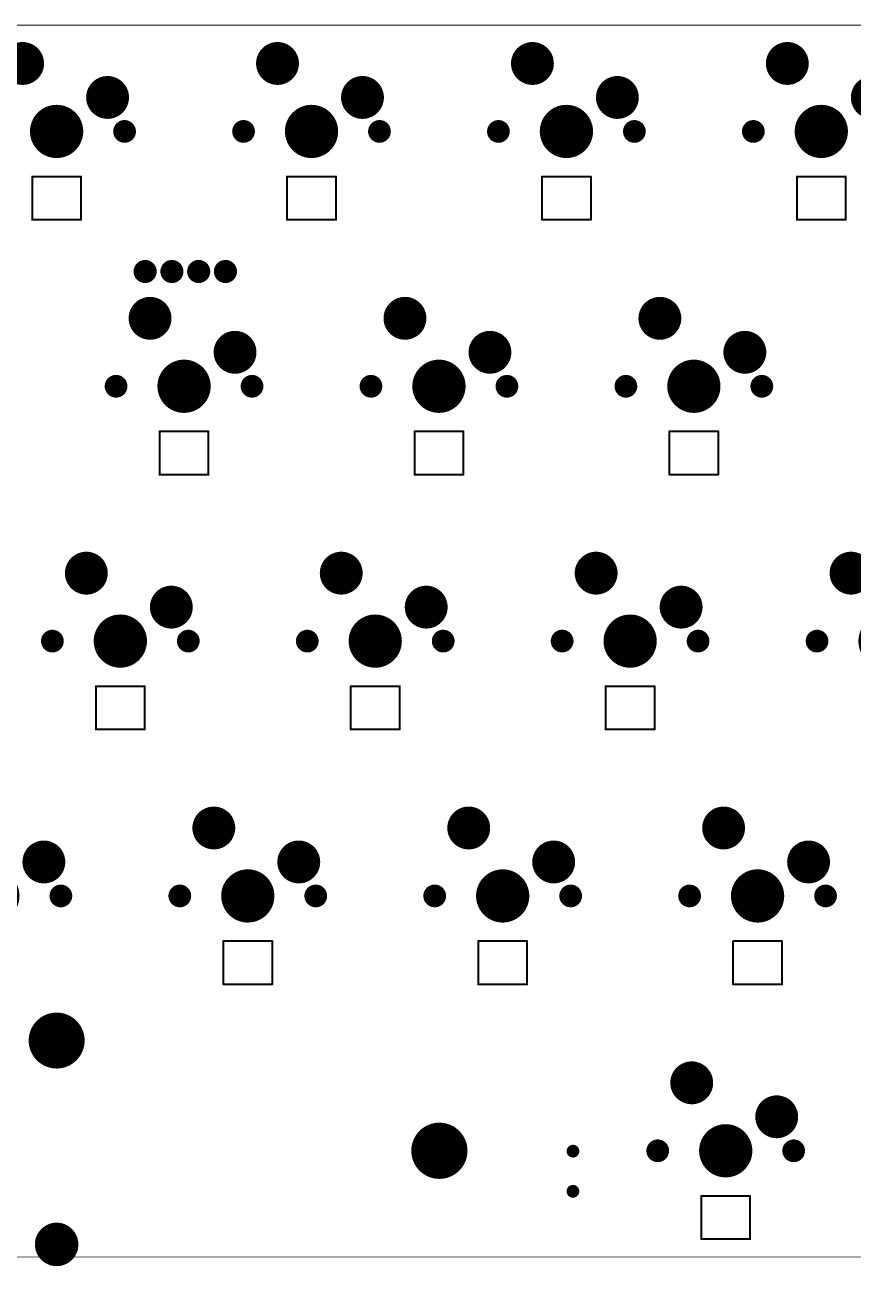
# Model space of a CAD drawing. Extents: x 590 to 893, y 793 to 891.
# Drawn here: x 710.5 to 772.4, y 792.8 to 885.6 of the extents above; entities that cross this region are included whole.
import ezdxf

# ---------------------------------------------------------------- set-up
doc = ezdxf.new("R2010")
doc.units = 0
doc.layers.get('0').update_dxf_attribs({"linetype": 'CONTINUOUS'})
for name, color, linetype in [('BOTTOMSOLDER', 6, 'CONTINUOUS'), ('KEEPOUTLAYER', 6, 'CONTINUOUS'), ('PADHOLELAYER', 156, 'CONTINUOUS')]:
    doc.layers.add(name, color=color, linetype=linetype)

# ---------------------------------------------------------------- blocks, each defined once
blk = doc.blocks.new('PH2_4P_1')
at = {"layer": 'BOTTOMSOLDER', "const_width": 0.864}
for points in [[(-3.372, -3.937, 1), (-2.508, -3.937, 1)], [(-1.372, -3.937, 1), (-0.508, -3.937, 1)], [(0.628, -3.937, 1), (1.492, -3.937, 1)], [(2.628, -3.937, 1), (3.492, -3.937, 1)]]:
    blk.add_lwpolyline(points, format="xyb", close=True, dxfattribs=at)
at = {"layer": 'PADHOLELAYER', "const_width": 0.381}
for points in [[(-3.13, -3.937, 1), (-2.749, -3.937, 1)], [(-1.13, -3.937, 1), (-0.749, -3.937, 1)], [(0.87, -3.937, 1), (1.251, -3.937, 1)], [(2.87, -3.937, 1), (3.251, -3.937, 1)]]:
    blk.add_lwpolyline(points, format="xyb", close=True, dxfattribs=at)
blk = doc.blocks.new('_____3')
at = {"layer": 'BOTTOMSOLDER', "const_width": 0.477}
for points in [[(-0.238, 0, 1), (0.238, 0, 1)], [(-0.238, -3, 1), (0.238, -3, 1)]]:
    blk.add_lwpolyline(points, format="xyb", close=True, dxfattribs=at)
at = {"layer": 'PADHOLELAYER', "const_width": 0.375}
for points in [[(-0.188, 0, 1), (0.188, 0, 1)], [(-0.188, -3, 1), (0.188, -3, 1)]]:
    blk.add_lwpolyline(points, format="xyb", close=True, dxfattribs=at)
blk = doc.blocks.new('____41')
at = {"layer": 'BOTTOMSOLDER'}
for points, const_width in [([(-3.341, 5.08, 1), (-1.739, 5.08, 1)], 1.602), ([(3.009, 2.54, 1), (4.611, 2.54, 1)], 1.602), ([(-0.995, 0, 1), (0.995, 0, 1)], 1.99), ([(-5.505, 0, 1), (-4.655, 0, 1)], 0.85), ([(4.655, 0, 1), (5.505, 0, 1)], 0.85)]:
    blk.add_lwpolyline(points, format="xyb", close=True, dxfattribs=dict(at, const_width=const_width))
at = {"layer": 'PADHOLELAYER'}
for points, const_width in [([(-3.29, 5.08, 1), (-1.79, 5.08, 1)], 1.5), ([(3.06, 2.54, 1), (4.56, 2.54, 1)], 1.5), ([(-0.995, 0, 1), (0.995, 0, 1)], 1.99), ([(-5.505, 0, 1), (-4.655, 0, 1)], 0.85), ([(4.655, 0, 1), (5.505, 0, 1)], 0.85)]:
    blk.add_lwpolyline(points, format="xyb", close=True, dxfattribs=dict(at, const_width=const_width))
blk = doc.blocks.new('____50')
at = {"layer": 'BOTTOMSOLDER'}
for points, const_width in [([(-3.341, 5.08, 1), (-1.739, 5.08, 1)], 1.602), ([(3.009, 2.54, 1), (4.611, 2.54, 1)], 1.602), ([(-0.995, 0, 1), (0.995, 0, 1)], 1.99), ([(-5.505, 0, 1), (-4.655, 0, 1)], 0.85), ([(4.655, 0, 1), (5.505, 0, 1)], 0.85)]:
    blk.add_lwpolyline(points, format="xyb", close=True, dxfattribs=dict(at, const_width=const_width))
at = {"layer": 'PADHOLELAYER'}
for points, const_width in [([(-3.29, 5.08, 1), (-1.79, 5.08, 1)], 1.5), ([(3.06, 2.54, 1), (4.56, 2.54, 1)], 1.5), ([(-0.995, 0, 1), (0.995, 0, 1)], 1.99), ([(-5.505, 0, 1), (-4.655, 0, 1)], 0.85), ([(4.655, 0, 1), (5.505, 0, 1)], 0.85)]:
    blk.add_lwpolyline(points, format="xyb", close=True, dxfattribs=dict(at, const_width=const_width))
blk = doc.blocks.new('____51')
at = {"layer": 'BOTTOMSOLDER'}
for points, const_width in [([(-3.341, 5.08, 1), (-1.739, 5.08, 1)], 1.602), ([(3.009, 2.54, 1), (4.611, 2.54, 1)], 1.602), ([(-0.995, 0, 1), (0.995, 0, 1)], 1.99), ([(-5.505, 0, 1), (-4.655, 0, 1)], 0.85), ([(4.655, 0, 1), (5.505, 0, 1)], 0.85)]:
    blk.add_lwpolyline(points, format="xyb", close=True, dxfattribs=dict(at, const_width=const_width))
at = {"layer": 'PADHOLELAYER'}
for points, const_width in [([(-3.29, 5.08, 1), (-1.79, 5.08, 1)], 1.5), ([(3.06, 2.54, 1), (4.56, 2.54, 1)], 1.5), ([(-0.995, 0, 1), (0.995, 0, 1)], 1.99), ([(-5.505, 0, 1), (-4.655, 0, 1)], 0.85), ([(4.655, 0, 1), (5.505, 0, 1)], 0.85)]:
    blk.add_lwpolyline(points, format="xyb", close=True, dxfattribs=dict(at, const_width=const_width))
blk = doc.blocks.new('____52')
at = {"layer": 'BOTTOMSOLDER'}
for points, const_width in [([(-3.341, 5.08, 1), (-1.739, 5.08, 1)], 1.602), ([(3.009, 2.54, 1), (4.611, 2.54, 1)], 1.602), ([(-0.995, 0, 1), (0.995, 0, 1)], 1.99), ([(-5.505, 0, 1), (-4.655, 0, 1)], 0.85), ([(4.655, 0, 1), (5.505, 0, 1)], 0.85)]:
    blk.add_lwpolyline(points, format="xyb", close=True, dxfattribs=dict(at, const_width=const_width))
at = {"layer": 'PADHOLELAYER'}
for points, const_width in [([(-3.29, 5.08, 1), (-1.79, 5.08, 1)], 1.5), ([(3.06, 2.54, 1), (4.56, 2.54, 1)], 1.5), ([(-0.995, 0, 1), (0.995, 0, 1)], 1.99), ([(-5.505, 0, 1), (-4.655, 0, 1)], 0.85), ([(4.655, 0, 1), (5.505, 0, 1)], 0.85)]:
    blk.add_lwpolyline(points, format="xyb", close=True, dxfattribs=dict(at, const_width=const_width))
blk = doc.blocks.new('____53')
at = {"layer": 'BOTTOMSOLDER'}
for points, const_width in [([(-3.341, 5.08, 1), (-1.739, 5.08, 1)], 1.602), ([(3.009, 2.54, 1), (4.611, 2.54, 1)], 1.602), ([(-0.995, 0, 1), (0.995, 0, 1)], 1.99), ([(-5.505, 0, 1), (-4.655, 0, 1)], 0.85), ([(4.655, 0, 1), (5.505, 0, 1)], 0.85)]:
    blk.add_lwpolyline(points, format="xyb", close=True, dxfattribs=dict(at, const_width=const_width))
at = {"layer": 'PADHOLELAYER'}
for points, const_width in [([(-3.29, 5.08, 1), (-1.79, 5.08, 1)], 1.5), ([(3.06, 2.54, 1), (4.56, 2.54, 1)], 1.5), ([(-0.995, 0, 1), (0.995, 0, 1)], 1.99), ([(-5.505, 0, 1), (-4.655, 0, 1)], 0.85), ([(4.655, 0, 1), (5.505, 0, 1)], 0.85)]:
    blk.add_lwpolyline(points, format="xyb", close=True, dxfattribs=dict(at, const_width=const_width))
blk = doc.blocks.new('____60')
at = {"layer": 'BOTTOMSOLDER'}
for points, const_width in [([(-3.341, 5.08, 1), (-1.739, 5.08, 1)], 1.602), ([(3.009, 2.54, 1), (4.611, 2.54, 1)], 1.602), ([(-0.995, 0, 1), (0.995, 0, 1)], 1.99), ([(-5.505, 0, 1), (-4.655, 0, 1)], 0.85), ([(4.655, 0, 1), (5.505, 0, 1)], 0.85)]:
    blk.add_lwpolyline(points, format="xyb", close=True, dxfattribs=dict(at, const_width=const_width))
at = {"layer": 'PADHOLELAYER'}
for points, const_width in [([(-3.29, 5.08, 1), (-1.79, 5.08, 1)], 1.5), ([(3.06, 2.54, 1), (4.56, 2.54, 1)], 1.5), ([(-0.995, 0, 1), (0.995, 0, 1)], 1.99), ([(-5.505, 0, 1), (-4.655, 0, 1)], 0.85), ([(4.655, 0, 1), (5.505, 0, 1)], 0.85)]:
    blk.add_lwpolyline(points, format="xyb", close=True, dxfattribs=dict(at, const_width=const_width))
blk = doc.blocks.new('____71')
at = {"layer": 'BOTTOMSOLDER'}
for points, const_width in [([(-3.341, 5.08, 1), (-1.739, 5.08, 1)], 1.602), ([(3.009, 2.54, 1), (4.611, 2.54, 1)], 1.602), ([(-0.995, 0, 1), (0.995, 0, 1)], 1.99), ([(-5.505, 0, 1), (-4.655, 0, 1)], 0.85), ([(4.655, 0, 1), (5.505, 0, 1)], 0.85)]:
    blk.add_lwpolyline(points, format="xyb", close=True, dxfattribs=dict(at, const_width=const_width))
at = {"layer": 'PADHOLELAYER'}
for points, const_width in [([(-3.29, 5.08, 1), (-1.79, 5.08, 1)], 1.5), ([(3.06, 2.54, 1), (4.56, 2.54, 1)], 1.5), ([(-0.995, 0, 1), (0.995, 0, 1)], 1.99), ([(-5.505, 0, 1), (-4.655, 0, 1)], 0.85), ([(4.655, 0, 1), (5.505, 0, 1)], 0.85)]:
    blk.add_lwpolyline(points, format="xyb", close=True, dxfattribs=dict(at, const_width=const_width))
blk = doc.blocks.new('____72')
at = {"layer": 'BOTTOMSOLDER'}
for points, const_width in [([(-3.341, 5.08, 1), (-1.739, 5.08, 1)], 1.602), ([(3.009, 2.54, 1), (4.611, 2.54, 1)], 1.602), ([(-0.995, 0, 1), (0.995, 0, 1)], 1.99), ([(-5.505, 0, 1), (-4.655, 0, 1)], 0.85), ([(4.655, 0, 1), (5.505, 0, 1)], 0.85)]:
    blk.add_lwpolyline(points, format="xyb", close=True, dxfattribs=dict(at, const_width=const_width))
at = {"layer": 'PADHOLELAYER'}
for points, const_width in [([(-3.29, 5.08, 1), (-1.79, 5.08, 1)], 1.5), ([(3.06, 2.54, 1), (4.56, 2.54, 1)], 1.5), ([(-0.995, 0, 1), (0.995, 0, 1)], 1.99), ([(-5.505, 0, 1), (-4.655, 0, 1)], 0.85), ([(4.655, 0, 1), (5.505, 0, 1)], 0.85)]:
    blk.add_lwpolyline(points, format="xyb", close=True, dxfattribs=dict(at, const_width=const_width))
blk = doc.blocks.new('____73')
at = {"layer": 'BOTTOMSOLDER'}
for points, const_width in [([(-3.341, 5.08, 1), (-1.739, 5.08, 1)], 1.602), ([(3.009, 2.54, 1), (4.611, 2.54, 1)], 1.602), ([(-0.995, 0, 1), (0.995, 0, 1)], 1.99), ([(-5.505, 0, 1), (-4.655, 0, 1)], 0.85), ([(4.655, 0, 1), (5.505, 0, 1)], 0.85)]:
    blk.add_lwpolyline(points, format="xyb", close=True, dxfattribs=dict(at, const_width=const_width))
at = {"layer": 'PADHOLELAYER'}
for points, const_width in [([(-3.29, 5.08, 1), (-1.79, 5.08, 1)], 1.5), ([(3.06, 2.54, 1), (4.56, 2.54, 1)], 1.5), ([(-0.995, 0, 1), (0.995, 0, 1)], 1.99), ([(-5.505, 0, 1), (-4.655, 0, 1)], 0.85), ([(4.655, 0, 1), (5.505, 0, 1)], 0.85)]:
    blk.add_lwpolyline(points, format="xyb", close=True, dxfattribs=dict(at, const_width=const_width))
blk = doc.blocks.new('____74')
at = {"layer": 'BOTTOMSOLDER'}
for points, const_width in [([(-3.341, 5.08, 1), (-1.739, 5.08, 1)], 1.602), ([(3.009, 2.54, 1), (4.611, 2.54, 1)], 1.602), ([(-0.995, 0, 1), (0.995, 0, 1)], 1.99), ([(-5.505, 0, 1), (-4.655, 0, 1)], 0.85), ([(4.655, 0, 1), (5.505, 0, 1)], 0.85)]:
    blk.add_lwpolyline(points, format="xyb", close=True, dxfattribs=dict(at, const_width=const_width))
at = {"layer": 'PADHOLELAYER'}
for points, const_width in [([(-3.29, 5.08, 1), (-1.79, 5.08, 1)], 1.5), ([(3.06, 2.54, 1), (4.56, 2.54, 1)], 1.5), ([(-0.995, 0, 1), (0.995, 0, 1)], 1.99), ([(-5.505, 0, 1), (-4.655, 0, 1)], 0.85), ([(4.655, 0, 1), (5.505, 0, 1)], 0.85)]:
    blk.add_lwpolyline(points, format="xyb", close=True, dxfattribs=dict(at, const_width=const_width))
blk = doc.blocks.new('____75')
at = {"layer": 'BOTTOMSOLDER'}
for points, const_width in [([(-3.341, 5.08, 1), (-1.739, 5.08, 1)], 1.602), ([(3.009, 2.54, 1), (4.611, 2.54, 1)], 1.602), ([(-0.995, 0, 1), (0.995, 0, 1)], 1.99), ([(-5.505, 0, 1), (-4.655, 0, 1)], 0.85), ([(4.655, 0, 1), (5.505, 0, 1)], 0.85)]:
    blk.add_lwpolyline(points, format="xyb", close=True, dxfattribs=dict(at, const_width=const_width))
at = {"layer": 'PADHOLELAYER'}
for points, const_width in [([(-3.29, 5.08, 1), (-1.79, 5.08, 1)], 1.5), ([(3.06, 2.54, 1), (4.56, 2.54, 1)], 1.5), ([(-0.995, 0, 1), (0.995, 0, 1)], 1.99), ([(-5.505, 0, 1), (-4.655, 0, 1)], 0.85), ([(4.655, 0, 1), (5.505, 0, 1)], 0.85)]:
    blk.add_lwpolyline(points, format="xyb", close=True, dxfattribs=dict(at, const_width=const_width))
blk = doc.blocks.new('____82')
at = {"layer": 'BOTTOMSOLDER'}
for points, const_width in [([(-3.341, 5.08, 1), (-1.739, 5.08, 1)], 1.602), ([(3.009, 2.54, 1), (4.611, 2.54, 1)], 1.602), ([(-0.995, 0, 1), (0.995, 0, 1)], 1.99), ([(-5.505, 0, 1), (-4.655, 0, 1)], 0.85), ([(4.655, 0, 1), (5.505, 0, 1)], 0.85)]:
    blk.add_lwpolyline(points, format="xyb", close=True, dxfattribs=dict(at, const_width=const_width))
at = {"layer": 'PADHOLELAYER'}
for points, const_width in [([(-3.29, 5.08, 1), (-1.79, 5.08, 1)], 1.5), ([(3.06, 2.54, 1), (4.56, 2.54, 1)], 1.5), ([(-0.995, 0, 1), (0.995, 0, 1)], 1.99), ([(-5.505, 0, 1), (-4.655, 0, 1)], 0.85), ([(4.655, 0, 1), (5.505, 0, 1)], 0.85)]:
    blk.add_lwpolyline(points, format="xyb", close=True, dxfattribs=dict(at, const_width=const_width))
blk = doc.blocks.new('____83')
at = {"layer": 'BOTTOMSOLDER'}
for points, const_width in [([(-3.341, 5.08, 1), (-1.739, 5.08, 1)], 1.602), ([(3.009, 2.54, 1), (4.611, 2.54, 1)], 1.602), ([(-0.995, 0, 1), (0.995, 0, 1)], 1.99), ([(-5.505, 0, 1), (-4.655, 0, 1)], 0.85), ([(4.655, 0, 1), (5.505, 0, 1)], 0.85)]:
    blk.add_lwpolyline(points, format="xyb", close=True, dxfattribs=dict(at, const_width=const_width))
at = {"layer": 'PADHOLELAYER'}
for points, const_width in [([(-3.29, 5.08, 1), (-1.79, 5.08, 1)], 1.5), ([(3.06, 2.54, 1), (4.56, 2.54, 1)], 1.5), ([(-0.995, 0, 1), (0.995, 0, 1)], 1.99), ([(-5.505, 0, 1), (-4.655, 0, 1)], 0.85), ([(4.655, 0, 1), (5.505, 0, 1)], 0.85)]:
    blk.add_lwpolyline(points, format="xyb", close=True, dxfattribs=dict(at, const_width=const_width))
blk = doc.blocks.new('____94')
at = {"layer": 'BOTTOMSOLDER'}
for points, const_width in [([(-3.341, 5.08, 1), (-1.739, 5.08, 1)], 1.602), ([(3.009, 2.54, 1), (4.611, 2.54, 1)], 1.602), ([(-0.995, 0, 1), (0.995, 0, 1)], 1.99), ([(-5.505, 0, 1), (-4.655, 0, 1)], 0.85), ([(4.655, 0, 1), (5.505, 0, 1)], 0.85)]:
    blk.add_lwpolyline(points, format="xyb", close=True, dxfattribs=dict(at, const_width=const_width))
at = {"layer": 'PADHOLELAYER'}
for points, const_width in [([(-3.29, 5.08, 1), (-1.79, 5.08, 1)], 1.5), ([(3.06, 2.54, 1), (4.56, 2.54, 1)], 1.5), ([(-0.995, 0, 1), (0.995, 0, 1)], 1.99), ([(-5.505, 0, 1), (-4.655, 0, 1)], 0.85), ([(4.655, 0, 1), (5.505, 0, 1)], 0.85)]:
    blk.add_lwpolyline(points, format="xyb", close=True, dxfattribs=dict(at, const_width=const_width))
blk = doc.blocks.new('____99')
at = {"layer": 'BOTTOMSOLDER'}
for points, const_width in [([(-3.341, 5.08, 1), (-1.739, 5.08, 1)], 1.602), ([(3.009, 2.54, 1), (4.611, 2.54, 1)], 1.602), ([(-0.995, 0, 1), (0.995, 0, 1)], 1.99), ([(-5.505, 0, 1), (-4.655, 0, 1)], 0.85), ([(4.655, 0, 1), (5.505, 0, 1)], 0.85)]:
    blk.add_lwpolyline(points, format="xyb", close=True, dxfattribs=dict(at, const_width=const_width))
at = {"layer": 'PADHOLELAYER'}
for points, const_width in [([(-3.29, 5.08, 1), (-1.79, 5.08, 1)], 1.5), ([(3.06, 2.54, 1), (4.56, 2.54, 1)], 1.5), ([(-0.995, 0, 1), (0.995, 0, 1)], 1.99), ([(-5.505, 0, 1), (-4.655, 0, 1)], 0.85), ([(4.655, 0, 1), (5.505, 0, 1)], 0.85)]:
    blk.add_lwpolyline(points, format="xyb", close=True, dxfattribs=dict(at, const_width=const_width))
blk = doc.blocks.new('____103')
at = {"layer": 'BOTTOMSOLDER'}
for points, const_width in [([(-3.341, 5.08, 1), (-1.739, 5.08, 1)], 1.602), ([(3.009, 2.54, 1), (4.611, 2.54, 1)], 1.602), ([(-0.995, 0, 1), (0.995, 0, 1)], 1.99), ([(-5.505, 0, 1), (-4.655, 0, 1)], 0.85), ([(4.655, 0, 1), (5.505, 0, 1)], 0.85)]:
    blk.add_lwpolyline(points, format="xyb", close=True, dxfattribs=dict(at, const_width=const_width))
at = {"layer": 'PADHOLELAYER'}
for points, const_width in [([(-3.29, 5.08, 1), (-1.79, 5.08, 1)], 1.5), ([(3.06, 2.54, 1), (4.56, 2.54, 1)], 1.5), ([(-0.995, 0, 1), (0.995, 0, 1)], 1.99), ([(-5.505, 0, 1), (-4.655, 0, 1)], 0.85), ([(4.655, 0, 1), (5.505, 0, 1)], 0.85)]:
    blk.add_lwpolyline(points, format="xyb", close=True, dxfattribs=dict(at, const_width=const_width))
blk = doc.blocks.new('6_25X____172')
at = {"layer": 'BOTTOMSOLDER'}
for points, const_width in [([(-51.049, 8.24, 1), (-48.957, 8.24, 1)], 2.092), ([(48.951, 8.24, 1), (51.043, 8.24, 1)], 2.092), ([(-50.816, -7, 1), (-49.19, -7, 1)], 1.626), ([(49.184, -7, 1), (50.81, -7, 1)], 1.626)]:
    blk.add_lwpolyline(points, format="xyb", close=True, dxfattribs=dict(at, const_width=const_width))
at = {"layer": 'PADHOLELAYER'}
for points, const_width in [([(-50.998, 8.24, 1), (-49.008, 8.24, 1)], 1.99), ([(49.002, 8.24, 1), (50.992, 8.24, 1)], 1.99), ([(-50.765, -7, 1), (-49.241, -7, 1)], 1.524), ([(49.235, -7, 1), (50.759, -7, 1)], 1.524)]:
    blk.add_lwpolyline(points, format="xyb", close=True, dxfattribs=dict(at, const_width=const_width))
blk = doc.blocks.new('6028RGB_175')
at = {"layer": 'KEEPOUTLAYER', "const_width": 0.15}
for points in [[(-1.826, 1.622), (1.826, 1.622)], [(-1.826, -1.604), (-1.826, 1.622)], [(1.826, -1.604), (1.826, 1.622)], [(-1.826, -1.604), (1.826, -1.604)]]:
    blk.add_lwpolyline(points, dxfattribs=at)
at = {"layer": 'KEEPOUTLAYER', "const_width": 0.075}
for points in [[(-1.864, 1.622, 1), (-1.789, 1.622, 1)], [(-1.864, 1.622, 1), (-1.789, 1.622, 1)], [(1.789, 1.622, 1), (1.864, 1.622, 1)], [(1.789, 1.622, 1), (1.864, 1.622, 1)], [(-1.864, -1.604, 1), (-1.789, -1.604, 1)], [(-1.864, -1.604, 1), (-1.789, -1.604, 1)], [(1.789, -1.604, 1), (1.864, -1.604, 1)], [(1.789, -1.604, 1), (1.864, -1.604, 1)]]:
    blk.add_lwpolyline(points, format="xyb", close=True, dxfattribs=at)
blk = doc.blocks.new('6028RGB_176')
at = {"layer": 'KEEPOUTLAYER', "const_width": 0.15}
for points in [[(-1.826, -1.604), (-1.826, 1.622)], [(-1.826, 1.622), (1.826, 1.622)], [(1.826, -1.604), (1.826, 1.622)], [(-1.826, -1.604), (1.826, -1.604)]]:
    blk.add_lwpolyline(points, dxfattribs=at)
at = {"layer": 'KEEPOUTLAYER', "const_width": 0.075}
for points in [[(-1.864, 1.622, 1), (-1.789, 1.622, 1)], [(-1.864, 1.622, 1), (-1.789, 1.622, 1)], [(1.789, 1.622, 1), (1.864, 1.622, 1)], [(1.789, 1.622, 1), (1.864, 1.622, 1)], [(-1.864, -1.604, 1), (-1.789, -1.604, 1)], [(-1.864, -1.604, 1), (-1.789, -1.604, 1)], [(1.789, -1.604, 1), (1.864, -1.604, 1)], [(1.789, -1.604, 1), (1.864, -1.604, 1)]]:
    blk.add_lwpolyline(points, format="xyb", close=True, dxfattribs=at)
blk = doc.blocks.new('6028RGB_184')
at = {"layer": 'KEEPOUTLAYER', "const_width": 0.15}
for points in [[(-1.826, -1.604), (-1.826, 1.622)], [(-1.826, 1.622), (1.826, 1.622)], [(1.826, -1.604), (1.826, 1.622)], [(-1.826, -1.604), (1.826, -1.604)]]:
    blk.add_lwpolyline(points, dxfattribs=at)
at = {"layer": 'KEEPOUTLAYER', "const_width": 0.075}
for points in [[(-1.864, 1.622, 1), (-1.789, 1.622, 1)], [(-1.864, 1.622, 1), (-1.789, 1.622, 1)], [(1.789, 1.622, 1), (1.864, 1.622, 1)], [(1.789, 1.622, 1), (1.864, 1.622, 1)], [(-1.864, -1.604, 1), (-1.789, -1.604, 1)], [(-1.864, -1.604, 1), (-1.789, -1.604, 1)], [(1.789, -1.604, 1), (1.864, -1.604, 1)], [(1.789, -1.604, 1), (1.864, -1.604, 1)]]:
    blk.add_lwpolyline(points, format="xyb", close=True, dxfattribs=at)
blk = doc.blocks.new('6028RGB_185')
at = {"layer": 'KEEPOUTLAYER', "const_width": 0.15}
for points in [[(-1.826, 1.622), (1.826, 1.622)], [(-1.826, -1.604), (-1.826, 1.622)], [(1.826, -1.604), (1.826, 1.622)], [(-1.826, -1.604), (1.826, -1.604)]]:
    blk.add_lwpolyline(points, dxfattribs=at)
at = {"layer": 'KEEPOUTLAYER', "const_width": 0.075}
for points in [[(-1.864, 1.622, 1), (-1.789, 1.622, 1)], [(-1.864, 1.622, 1), (-1.789, 1.622, 1)], [(1.789, 1.622, 1), (1.864, 1.622, 1)], [(1.789, 1.622, 1), (1.864, 1.622, 1)], [(-1.864, -1.604, 1), (-1.789, -1.604, 1)], [(-1.864, -1.604, 1), (-1.789, -1.604, 1)], [(1.789, -1.604, 1), (1.864, -1.604, 1)], [(1.789, -1.604, 1), (1.864, -1.604, 1)]]:
    blk.add_lwpolyline(points, format="xyb", close=True, dxfattribs=at)
blk = doc.blocks.new('6028RGB_186')
at = {"layer": 'KEEPOUTLAYER', "const_width": 0.15}
for points in [[(-1.826, -1.604), (-1.826, 1.622)], [(-1.826, 1.622), (1.826, 1.622)], [(1.826, -1.604), (1.826, 1.622)], [(-1.826, -1.604), (1.826, -1.604)]]:
    blk.add_lwpolyline(points, dxfattribs=at)
at = {"layer": 'KEEPOUTLAYER', "const_width": 0.075}
for points in [[(-1.864, 1.622, 1), (-1.789, 1.622, 1)], [(-1.864, 1.622, 1), (-1.789, 1.622, 1)], [(1.789, 1.622, 1), (1.864, 1.622, 1)], [(1.789, 1.622, 1), (1.864, 1.622, 1)], [(-1.864, -1.604, 1), (-1.789, -1.604, 1)], [(-1.864, -1.604, 1), (-1.789, -1.604, 1)], [(1.789, -1.604, 1), (1.864, -1.604, 1)], [(1.789, -1.604, 1), (1.864, -1.604, 1)]]:
    blk.add_lwpolyline(points, format="xyb", close=True, dxfattribs=at)
blk = doc.blocks.new('6028RGB_193')
at = {"layer": 'KEEPOUTLAYER', "const_width": 0.15}
for points in [[(-1.826, 1.622), (1.826, 1.622)], [(-1.826, -1.604), (-1.826, 1.622)], [(1.826, -1.604), (1.826, 1.622)], [(-1.826, -1.604), (1.826, -1.604)]]:
    blk.add_lwpolyline(points, dxfattribs=at)
at = {"layer": 'KEEPOUTLAYER', "const_width": 0.075}
for points in [[(-1.864, 1.622, 1), (-1.789, 1.622, 1)], [(-1.864, 1.622, 1), (-1.789, 1.622, 1)], [(1.789, 1.622, 1), (1.864, 1.622, 1)], [(1.789, 1.622, 1), (1.864, 1.622, 1)], [(-1.864, -1.604, 1), (-1.789, -1.604, 1)], [(-1.864, -1.604, 1), (-1.789, -1.604, 1)], [(1.789, -1.604, 1), (1.864, -1.604, 1)], [(1.789, -1.604, 1), (1.864, -1.604, 1)]]:
    blk.add_lwpolyline(points, format="xyb", close=True, dxfattribs=at)
blk = doc.blocks.new('6028RGB_201')
at = {"layer": 'KEEPOUTLAYER', "const_width": 0.15}
for points in [[(-1.826, -1.604), (-1.826, 1.622)], [(-1.826, 1.622), (1.826, 1.622)], [(1.826, -1.604), (1.826, 1.622)], [(-1.826, -1.604), (1.826, -1.604)]]:
    blk.add_lwpolyline(points, dxfattribs=at)
at = {"layer": 'KEEPOUTLAYER', "const_width": 0.075}
for points in [[(-1.864, 1.622, 1), (-1.789, 1.622, 1)], [(-1.864, 1.622, 1), (-1.789, 1.622, 1)], [(1.789, 1.622, 1), (1.864, 1.622, 1)], [(1.789, 1.622, 1), (1.864, 1.622, 1)], [(-1.864, -1.604, 1), (-1.789, -1.604, 1)], [(-1.864, -1.604, 1), (-1.789, -1.604, 1)], [(1.789, -1.604, 1), (1.864, -1.604, 1)], [(1.789, -1.604, 1), (1.864, -1.604, 1)]]:
    blk.add_lwpolyline(points, format="xyb", close=True, dxfattribs=at)
blk = doc.blocks.new('6028RGB_210')
at = {"layer": 'KEEPOUTLAYER', "const_width": 0.15}
for points in [[(-1.826, 1.622), (1.826, 1.622)], [(-1.826, -1.604), (-1.826, 1.622)], [(1.826, -1.604), (1.826, 1.622)], [(-1.826, -1.604), (1.826, -1.604)]]:
    blk.add_lwpolyline(points, dxfattribs=at)
at = {"layer": 'KEEPOUTLAYER', "const_width": 0.075}
for points in [[(-1.864, 1.622, 1), (-1.789, 1.622, 1)], [(-1.864, 1.622, 1), (-1.789, 1.622, 1)], [(1.789, 1.622, 1), (1.864, 1.622, 1)], [(1.789, 1.622, 1), (1.864, 1.622, 1)], [(-1.864, -1.604, 1), (-1.789, -1.604, 1)], [(-1.864, -1.604, 1), (-1.789, -1.604, 1)], [(1.789, -1.604, 1), (1.864, -1.604, 1)], [(1.789, -1.604, 1), (1.864, -1.604, 1)]]:
    blk.add_lwpolyline(points, format="xyb", close=True, dxfattribs=at)
blk = doc.blocks.new('6028RGB_211')
at = {"layer": 'KEEPOUTLAYER', "const_width": 0.15}
for points in [[(-1.826, -1.604), (-1.826, 1.622)], [(-1.826, 1.622), (1.826, 1.622)], [(1.826, -1.604), (1.826, 1.622)], [(-1.826, -1.604), (1.826, -1.604)]]:
    blk.add_lwpolyline(points, dxfattribs=at)
at = {"layer": 'KEEPOUTLAYER', "const_width": 0.075}
for points in [[(-1.864, 1.622, 1), (-1.789, 1.622, 1)], [(-1.864, 1.622, 1), (-1.789, 1.622, 1)], [(1.789, 1.622, 1), (1.864, 1.622, 1)], [(1.789, 1.622, 1), (1.864, 1.622, 1)], [(-1.864, -1.604, 1), (-1.789, -1.604, 1)], [(-1.864, -1.604, 1), (-1.789, -1.604, 1)], [(1.789, -1.604, 1), (1.864, -1.604, 1)], [(1.789, -1.604, 1), (1.864, -1.604, 1)]]:
    blk.add_lwpolyline(points, format="xyb", close=True, dxfattribs=at)
blk = doc.blocks.new('6028RGB_218')
at = {"layer": 'KEEPOUTLAYER', "const_width": 0.15}
for points in [[(-1.826, 1.622), (1.826, 1.622)], [(-1.826, -1.604), (-1.826, 1.622)], [(1.826, -1.604), (1.826, 1.622)], [(-1.826, -1.604), (1.826, -1.604)]]:
    blk.add_lwpolyline(points, dxfattribs=at)
at = {"layer": 'KEEPOUTLAYER', "const_width": 0.075}
for points in [[(-1.864, 1.622, 1), (-1.789, 1.622, 1)], [(-1.864, 1.622, 1), (-1.789, 1.622, 1)], [(1.789, 1.622, 1), (1.864, 1.622, 1)], [(1.789, 1.622, 1), (1.864, 1.622, 1)], [(-1.864, -1.604, 1), (-1.789, -1.604, 1)], [(-1.864, -1.604, 1), (-1.789, -1.604, 1)], [(1.789, -1.604, 1), (1.864, -1.604, 1)], [(1.789, -1.604, 1), (1.864, -1.604, 1)]]:
    blk.add_lwpolyline(points, format="xyb", close=True, dxfattribs=at)
blk = doc.blocks.new('6028RGB_226')
at = {"layer": 'KEEPOUTLAYER', "const_width": 0.15}
for points in [[(-1.826, 1.622), (1.826, 1.622)], [(-1.826, -1.604), (-1.826, 1.622)], [(1.826, -1.604), (1.826, 1.622)], [(-1.826, -1.604), (1.826, -1.604)]]:
    blk.add_lwpolyline(points, dxfattribs=at)
at = {"layer": 'KEEPOUTLAYER', "const_width": 0.075}
for points in [[(-1.864, 1.622, 1), (-1.789, 1.622, 1)], [(-1.864, 1.622, 1), (-1.789, 1.622, 1)], [(1.789, 1.622, 1), (1.864, 1.622, 1)], [(1.789, 1.622, 1), (1.864, 1.622, 1)], [(-1.864, -1.604, 1), (-1.789, -1.604, 1)], [(-1.864, -1.604, 1), (-1.789, -1.604, 1)], [(1.789, -1.604, 1), (1.864, -1.604, 1)], [(1.789, -1.604, 1), (1.864, -1.604, 1)]]:
    blk.add_lwpolyline(points, format="xyb", close=True, dxfattribs=at)
blk = doc.blocks.new('6028RGB_233')
at = {"layer": 'KEEPOUTLAYER', "const_width": 0.15}
for points in [[(-1.826, -1.604), (-1.826, 1.622)], [(-1.826, 1.622), (1.826, 1.622)], [(1.826, -1.604), (1.826, 1.622)], [(-1.826, -1.604), (1.826, -1.604)]]:
    blk.add_lwpolyline(points, dxfattribs=at)
at = {"layer": 'KEEPOUTLAYER', "const_width": 0.075}
for points in [[(-1.864, 1.622, 1), (-1.789, 1.622, 1)], [(-1.864, 1.622, 1), (-1.789, 1.622, 1)], [(1.789, 1.622, 1), (1.864, 1.622, 1)], [(1.789, 1.622, 1), (1.864, 1.622, 1)], [(-1.864, -1.604, 1), (-1.789, -1.604, 1)], [(-1.864, -1.604, 1), (-1.789, -1.604, 1)], [(1.789, -1.604, 1), (1.864, -1.604, 1)], [(1.789, -1.604, 1), (1.864, -1.604, 1)]]:
    blk.add_lwpolyline(points, format="xyb", close=True, dxfattribs=at)
blk = doc.blocks.new('6028RGB_235')
at = {"layer": 'KEEPOUTLAYER', "const_width": 0.15}
for points in [[(-1.826, -1.604), (-1.826, 1.622)], [(-1.826, 1.622), (1.826, 1.622)], [(1.826, -1.604), (1.826, 1.622)], [(-1.826, -1.604), (1.826, -1.604)]]:
    blk.add_lwpolyline(points, dxfattribs=at)
at = {"layer": 'KEEPOUTLAYER', "const_width": 0.075}
for points in [[(-1.864, 1.622, 1), (-1.789, 1.622, 1)], [(-1.864, 1.622, 1), (-1.789, 1.622, 1)], [(1.789, 1.622, 1), (1.864, 1.622, 1)], [(1.789, 1.622, 1), (1.864, 1.622, 1)], [(-1.864, -1.604, 1), (-1.789, -1.604, 1)], [(-1.864, -1.604, 1), (-1.789, -1.604, 1)], [(1.789, -1.604, 1), (1.864, -1.604, 1)], [(1.789, -1.604, 1), (1.864, -1.604, 1)]]:
    blk.add_lwpolyline(points, format="xyb", close=True, dxfattribs=at)
blk = doc.blocks.new('6028RGB_236')
at = {"layer": 'KEEPOUTLAYER', "const_width": 0.15}
for points in [[(-1.826, 1.622), (1.826, 1.622)], [(-1.826, -1.604), (-1.826, 1.622)], [(1.826, -1.604), (1.826, 1.622)], [(-1.826, -1.604), (1.826, -1.604)]]:
    blk.add_lwpolyline(points, dxfattribs=at)
at = {"layer": 'KEEPOUTLAYER', "const_width": 0.075}
for points in [[(-1.864, 1.622, 1), (-1.789, 1.622, 1)], [(-1.864, 1.622, 1), (-1.789, 1.622, 1)], [(1.789, 1.622, 1), (1.864, 1.622, 1)], [(1.789, 1.622, 1), (1.864, 1.622, 1)], [(-1.864, -1.604, 1), (-1.789, -1.604, 1)], [(-1.864, -1.604, 1), (-1.789, -1.604, 1)], [(1.789, -1.604, 1), (1.864, -1.604, 1)], [(1.789, -1.604, 1), (1.864, -1.604, 1)]]:
    blk.add_lwpolyline(points, format="xyb", close=True, dxfattribs=at)

msp = doc.modelspace()

# ---------------------------------------------------------------- linework, layer by layer
at = {"layer": 'BOTTOMSOLDER', "const_width": 2.102}
msp.add_lwpolyline([(740.426, 801.402, 1), (742.528, 801.402, 1)], format="xyb", close=True, dxfattribs=at)
at = {"layer": 'KEEPOUTLAYER', "const_width": 0.0635}
for points in [[(592.219, 885.539), (747.795, 885.539)], [(747.795, 885.539), (868.048, 885.539)], [(592.219, 793.464), (890.67, 793.464)]]:
    msp.add_lwpolyline(points, dxfattribs=at)
at = {"layer": 'KEEPOUTLAYER', "const_width": 0.0318}
msp.add_lwpolyline([(747.779, 885.539, 1), (747.811, 885.539, 1)], format="xyb", close=True, dxfattribs=at)
msp.add_lwpolyline([(747.779, 885.539, 1), (747.811, 885.539, 1)], format="xyb", close=True, dxfattribs=at)
at = {"layer": 'PADHOLELAYER', "const_width": 1.249}
msp.add_lwpolyline([(740.852, 801.402, 1), (742.102, 801.402, 1)], format="xyb", close=True, dxfattribs=at)

# ---------------------------------------------------------------- block references
for name, p in [('____53', (712.87, 877.602)), ('____52', (731.92, 877.602)), ('____51', (750.97, 877.602)), ('____50', (770.02, 877.602)), ('6028RGB_193', (712.87, 872.602)), ('6028RGB_184', (731.92, 872.602)), ('6028RGB_185', (750.97, 872.602)), ('6028RGB_186', (770.02, 872.602)), ('PH2_4P_1', (722.427, 871.068)), ('____73', (722.395, 858.552)), ('____99', (741.445, 858.552)), ('____103', (760.495, 858.552)), ('6028RGB_201', (722.395, 853.552)), ('6028RGB_175', (741.445, 853.552)), ('6028RGB_176', (760.495, 853.552)), ('____75', (717.633, 839.502)), ('____74', (736.683, 839.502)), ('____72', (755.733, 839.502)), ('____71', (774.783, 839.502)), ('6028RGB_233', (717.633, 834.502)), ('6028RGB_226', (736.683, 834.502)), ('6028RGB_218', (755.733, 834.502)), ('____41', (708.108, 820.452)), ('____82', (727.158, 820.452)), ('____83', (746.208, 820.452)), ('____60', (765.258, 820.452)), ('6028RGB_236', (727.158, 815.452)), ('6028RGB_235', (746.208, 815.452)), ('6028RGB_211', (765.258, 815.452)), ('6_25X____172', (762.876, 801.402)), ('____94', (762.876, 801.402)), ('6028RGB_210', (762.876, 796.402))]:
    msp.add_blockref(name, p)
at = {"rotation": 180}
msp.add_blockref('_____3', (751.459, 798.373), dxfattribs=at)

doc.saveas('drawing.dxf')
